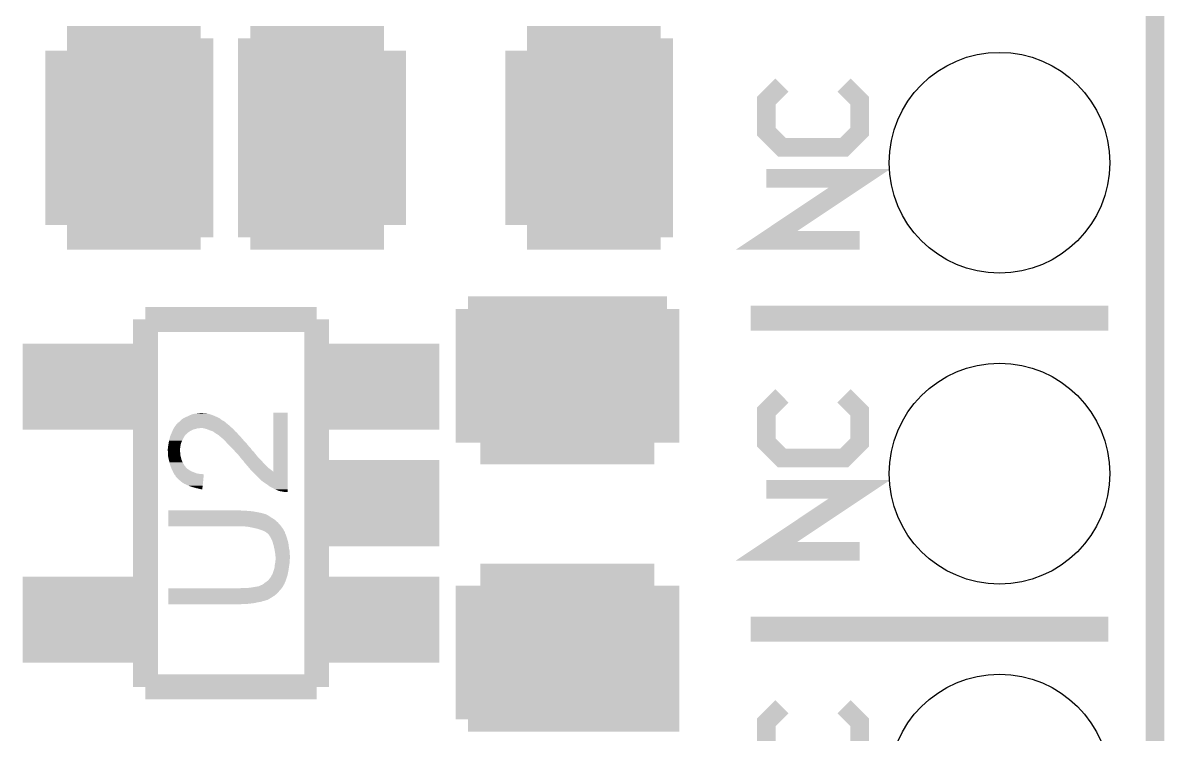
# Model space of a CAD drawing. Extents: x -1.3 to 24.2, y -3.9 to 32.8.
# Drawn here: x 14.88 to 24.21, y 8.03 to 13.84 of the extents above; entities that cross this region are included whole.
import ezdxf

# ---------------------------------------------------------------- set-up
doc = ezdxf.new("R2010")
doc.units = 0
doc.layers.get('0').update_dxf_attribs({"linetype": 'CONTINUOUS'})
for name, color, linetype in [('USB_SPI_CLICK_V101_GKO', 9, 'CONTINUOUS'), ('USB_SPI_CLICK_V101_GTO', 11, 'CONTINUOUS'), ('USB_SPI_CLICK_V101_GTS', 8, 'CONTINUOUS')]:
    doc.layers.add(name, color=color, linetype=linetype)

# ---------------------------------------------------------------- blocks, each defined once
blk = doc.blocks.new('RECTANGLE_44')
blk.add_solid([(0.5842, 0.7112), (0.5842, -0.7112), (-0.5842, 0.7112), (-0.5842, -0.7112)])
blk = doc.blocks.new('RECTANGLE_86')
blk.add_solid([(0.7112, 0.5842), (0.7112, -0.5842), (-0.7112, 0.5842), (-0.7112, -0.5842)])
blk = doc.blocks.new('RECTANGLE_87')
blk.add_solid([(0.47625, 0.35179), (0.47625, -0.35179), (-0.47625, 0.35179), (-0.47625, -0.35179)])
blk = doc.blocks.new('ROUND_94')
blk.add_circle((0, 0), 0.9017)

msp = doc.modelspace()

# ---------------------------------------------------------------- linework, layer by layer
at = {"layer": 'USB_SPI_CLICK_V101_GKO', "const_width": 0.1524}
msp.add_lwpolyline([(24.13, -1.27), (24.13, 31.73984)], dxfattribs=at)
at = {"layer": 'USB_SPI_CLICK_V101_GTO'}
for points, const_width in [([(15.24, 13.716), (16.3322, 13.716)], 0.2032), ([(16.3322, 12.0904), (16.3322, 13.716)], 0.2032), ([(16.7386, 12.0904), (16.7386, 13.716)], 0.2032), ([(16.7386, 13.716), (17.8308, 13.716)], 0.2032), ([(18.9992, 13.716), (20.0914, 13.716)], 0.2032), ([(20.0914, 12.0904), (20.0914, 13.716)], 0.2032), ([(21.082, 13.335), (20.955, 13.208), (20.955, 12.954), (21.082, 12.827), (21.59, 12.827), (21.717, 12.954), (21.717, 13.208), (21.59, 13.335)], 0.1524), ([(21.717, 12.065), (20.955, 12.065), (21.717, 12.573), (20.955, 12.573)], 0.1524), ([(15.24, 12.0904), (16.3322, 12.0904)], 0.2032), ([(16.7386, 12.0904), (17.8308, 12.0904)], 0.2032), ([(18.9992, 12.0904), (20.0914, 12.0904)], 0.2032), ([(18.5166, 11.5062), (20.1422, 11.5062)], 0.2032), ([(18.5166, 10.414), (18.5166, 11.5062)], 0.2032), ([(20.1422, 10.414), (20.1422, 11.5062)], 0.2032), ([(15.88008, 11.41984), (15.88008, 8.41756)], 0.2032), ([(15.88008, 11.41984), (17.27962, 11.41984)], 0.2032), ([(17.27962, 8.41756), (17.27962, 11.41984)], 0.2032), ([(20.828, 11.43), (23.749, 11.43)], 0.2032), ([(21.082, 10.795), (20.955, 10.668), (20.955, 10.414), (21.082, 10.287), (21.59, 10.287), (21.717, 10.414), (21.717, 10.668), (21.59, 10.795)], 0.1524), ([(21.717, 9.525), (20.955, 9.525), (21.717, 10.033), (20.955, 10.033)], 0.1524), ([(18.5166, 8.1534), (20.1422, 8.1534), (20.1422, 9.2456)], 0.2032), ([(18.5166, 8.1534), (18.5166, 9.2456)], 0.2032), ([(20.828, 8.89), (23.749, 8.89)], 0.2032), ([(15.88008, 8.41756), (17.27962, 8.41756)], 0.2032), ([(21.082, 8.255), (20.955, 8.128), (20.955, 7.874), (21.082, 7.747), (21.59, 7.747), (21.717, 7.874), (21.717, 8.128), (21.59, 8.255)], 0.1524)]:
    msp.add_lwpolyline(points, dxfattribs=dict(at, const_width=const_width))
for points in [[(16.228472, 10.629896), (16.256, 10.642602), (16.44904, 10.629896), (16.415164, 10.642602)], [(16.256, 10.642602), (16.26488, 10.645138), (16.415164, 10.642602), (16.408402, 10.645138)], [(16.26488, 10.645138), (16.273782, 10.64768), (16.408402, 10.645138), (16.398238, 10.64768)], [(16.273782, 10.64768), (16.294102, 10.65022), (16.398238, 10.64768), (16.38808, 10.65022)], [(16.294102, 10.65022), (16.314422, 10.65276), (16.38808, 10.65022), (16.3703, 10.65276)], [(16.314422, 10.65276), (16.334742, 10.6553), (16.355062, 10.65276), (16.344902, 10.6553)], [(16.92656, 10.175284), (16.92658, 10.657818), (17.043382, 10.175284), (17.0434, 10.657818)], [(16.92658, 10.657818), (16.926582, 10.65784), (17.0434, 10.657818), (16.926582, 10.65784)], [(16.1163, 10.538462), (16.123556, 10.54862), (16.581118, 10.538462), (16.57096, 10.54862)], [(16.123556, 10.54862), (16.129, 10.55624), (16.57096, 10.54862), (16.561436, 10.55624)], [(16.129, 10.55624), (16.139582, 10.56894), (16.561436, 10.55624), (16.54556, 10.56894)], [(16.139582, 10.56894), (16.141698, 10.571478), (16.54556, 10.56894), (16.54266, 10.571478)], [(16.141698, 10.571478), (16.14424, 10.574026), (16.54266, 10.571478), (16.539748, 10.574026)], [(16.14424, 10.574026), (16.144256, 10.576564), (16.539748, 10.574026), (16.536848, 10.576564)], [(16.144256, 10.576564), (16.151862, 10.579104), (16.536848, 10.576564), (16.533944, 10.579104)], [(16.151862, 10.579104), (16.15948, 10.58672), (16.533944, 10.579104), (16.52524, 10.58672)], [(16.15948, 10.58672), (16.164562, 10.5918), (16.52524, 10.58672), (16.516096, 10.5918)], [(16.164562, 10.5918), (16.174714, 10.599418), (16.516096, 10.5918), (16.502382, 10.599418)], [(16.174714, 10.599418), (16.17472, 10.599422), (16.502382, 10.599418), (16.502378, 10.599422)], [(16.17472, 10.599422), (16.182342, 10.607042), (16.502378, 10.599422), (16.493234, 10.607042)], [(16.182342, 10.607042), (16.190806, 10.61212), (16.493234, 10.607042), (16.487138, 10.61212)], [(16.190806, 10.61212), (16.195042, 10.61466), (16.487138, 10.61212), (16.48206, 10.61466)], [(16.195042, 10.61466), (16.206216, 10.61974), (16.48206, 10.61466), (16.4719, 10.61974)], [(16.206216, 10.61974), (16.217392, 10.62482), (16.4719, 10.61974), (16.4592, 10.62482)], [(16.217392, 10.62482), (16.22298, 10.62736), (16.4592, 10.62482), (16.451584, 10.62736)], [(16.22298, 10.62736), (16.228472, 10.629896), (16.451584, 10.62736), (16.44904, 10.629896)], [(16.07312, 10.42924), (16.081246, 10.459718), (16.1798, 10.42924), (16.19504, 10.459718)], [(16.081246, 10.459718), (16.08328, 10.467342), (16.19504, 10.459718), (16.200756, 10.467342)], [(16.08328, 10.467342), (16.084366, 10.46988), (16.200756, 10.467342), (16.20266, 10.46988)], [(16.084366, 10.46988), (16.08763, 10.477496), (16.20266, 10.46988), (16.20774, 10.477496)], [(16.08763, 10.477496), (16.08872, 10.480038), (16.20774, 10.477496), (16.212816, 10.480038)], [(16.08872, 10.480038), (16.09634, 10.497818), (16.212816, 10.480038), (16.230598, 10.497818)], [(16.09634, 10.497818), (16.101784, 10.51052), (16.230598, 10.497818), (16.250922, 10.51052)], [(16.101784, 10.51052), (16.106138, 10.52068), (16.250922, 10.51052), (16.271238, 10.52068)], [(16.106138, 10.52068), (16.10614, 10.520682), (16.271238, 10.52068), (16.271244, 10.520682)], [(16.10614, 10.520682), (16.109042, 10.525762), (16.271244, 10.520682), (16.29156, 10.525762)], [(16.109042, 10.525762), (16.111942, 10.530838), (16.29156, 10.525762), (16.306798, 10.530838)], [(16.111942, 10.530838), (16.111944, 10.53084), (16.306798, 10.530838), (16.319498, 10.53084)], [(16.111944, 10.53084), (16.113396, 10.53338), (16.319498, 10.53084), (16.329658, 10.53338)], [(16.113396, 10.53338), (16.116298, 10.53846), (16.58874, 10.53338), (16.58112, 10.53846)], [(16.116298, 10.53846), (16.1163, 10.538462), (16.58112, 10.53846), (16.581118, 10.538462)], [(16.332222, 10.533378), (16.332202, 10.53338), (16.588742, 10.533378), (16.58874, 10.53338)], [(16.357598, 10.53084), (16.332222, 10.533378), (16.59128, 10.53084), (16.588742, 10.533378)], [(16.383002, 10.52322), (16.357598, 10.53084), (16.5989, 10.52322), (16.59128, 10.53084)], [(16.395706, 10.518138), (16.383002, 10.52322), (16.603982, 10.518138), (16.5989, 10.52322)], [(16.4084, 10.51306), (16.395706, 10.518138), (16.608046, 10.51306), (16.603982, 10.518138)], [(16.431258, 10.50544), (16.4084, 10.51306), (16.614142, 10.50544), (16.608046, 10.51306)], [(16.431262, 10.505438), (16.431258, 10.50544), (16.614142, 10.505438), (16.614142, 10.50544)], [(16.445488, 10.495278), (16.431262, 10.505438), (16.626842, 10.495278), (16.614142, 10.505438)], [(16.44904, 10.49274), (16.445488, 10.495278), (16.628958, 10.49274), (16.626842, 10.495278)], [(16.464278, 10.482582), (16.44904, 10.49274), (16.637422, 10.482582), (16.628958, 10.49274)], [(16.469356, 10.480042), (16.464278, 10.482582), (16.639538, 10.480042), (16.637422, 10.482582)], [(16.474426, 10.477506), (16.469356, 10.480042), (16.642074, 10.477506), (16.639538, 10.480042)], [(16.47444, 10.474982), (16.474426, 10.477506), (16.644598, 10.474982), (16.642074, 10.477506)], [(16.476974, 10.47496), (16.47444, 10.474982), (16.64462, 10.47496), (16.644598, 10.474982)], [(16.48612, 10.46734), (16.476974, 10.47496), (16.65224, 10.46734), (16.64462, 10.47496)], [(16.50746, 10.44956), (16.48612, 10.46734), (16.66748, 10.44956), (16.65224, 10.46734)], [(16.52524, 10.434322), (16.50746, 10.44956), (16.68054, 10.434322), (16.66748, 10.44956)], [(16.06296, 10.363202), (16.0655, 10.373362), (16.1635, 10.363202), (16.164348, 10.373362)], [(16.06296, 10.347962), (16.06296, 10.363202), (16.16223, 10.347962), (16.1635, 10.363202)], [(16.0655, 10.383522), (16.068886, 10.403838), (16.165944, 10.383522), (16.16964, 10.403838)], [(16.0655, 10.375902), (16.0655, 10.383522), (16.16456, 10.375902), (16.165944, 10.383522)], [(16.0655, 10.373362), (16.0655, 10.375902), (16.164348, 10.373362), (16.16456, 10.375902)], [(16.068886, 10.403838), (16.072272, 10.42416), (16.16964, 10.403838), (16.17726, 10.42416)], [(16.072272, 10.42416), (16.07312, 10.42924), (16.17726, 10.42416), (16.1798, 10.42924)], [(16.52742, 10.43178), (16.52524, 10.434322), (16.682718, 10.43178), (16.68054, 10.434322)], [(16.54048, 10.41654), (16.52742, 10.43178), (16.697958, 10.41654), (16.682718, 10.43178)], [(16.545562, 10.411458), (16.54048, 10.41654), (16.70304, 10.411458), (16.697958, 10.41654)], [(16.56842, 10.3886), (16.545562, 10.411458), (16.72082, 10.3886), (16.70304, 10.411458)], [(16.57604, 10.38098), (16.56842, 10.3886), (16.727594, 10.38098), (16.72082, 10.3886)], [(16.590192, 10.36574), (16.57604, 10.38098), (16.74114, 10.36574), (16.727594, 10.38098)], [(16.59255, 10.3632), (16.590192, 10.36574), (16.74368, 10.3632), (16.74114, 10.36574)], [(16.606704, 10.347958), (16.59255, 10.3632), (16.753842, 10.347958), (16.74368, 10.3632)], [(16.063244, 10.345422), (16.06296, 10.347962), (16.16202, 10.345422), (16.16223, 10.347962)], [(16.06409, 10.337796), (16.063244, 10.345422), (16.162022, 10.337796), (16.16202, 10.345422)], [(16.064654, 10.332716), (16.06409, 10.337796), (16.16456, 10.332716), (16.162022, 10.337796)], [(16.0655, 10.3251), (16.064654, 10.332716), (16.16456, 10.3251), (16.16456, 10.332716)], [(16.0655, 10.314938), (16.0655, 10.3251), (16.16456, 10.314938), (16.16456, 10.3251)], [(16.0655, 10.299702), (16.0655, 10.314938), (16.16837, 10.299702), (16.16456, 10.314938)], [(16.07058, 10.27684), (16.0655, 10.299702), (16.174086, 10.27684), (16.16837, 10.299702)], [(16.071216, 10.274298), (16.07058, 10.27684), (16.17472, 10.274298), (16.174086, 10.27684)], [(16.07693, 10.25144), (16.071216, 10.274298), (16.18488, 10.25144), (16.17472, 10.274298)], [(16.60906, 10.34542), (16.606704, 10.347958), (16.757226, 10.34542), (16.753842, 10.347958)], [(16.613416, 10.340338), (16.60906, 10.34542), (16.764002, 10.340338), (16.757226, 10.34542)], [(16.622124, 10.33018), (16.613416, 10.340338), (16.77162, 10.33018), (16.764002, 10.340338)], [(16.6243, 10.32764), (16.622124, 10.33018), (16.773596, 10.32764), (16.77162, 10.33018)], [(16.639542, 10.312398), (16.6243, 10.32764), (16.785452, 10.312398), (16.773596, 10.32764)], [(16.643774, 10.30732), (16.639542, 10.312398), (16.7894, 10.30732), (16.785452, 10.312398)], [(16.65224, 10.29716), (16.643774, 10.30732), (16.798432, 10.29716), (16.7894, 10.30732)], [(16.6624, 10.28446), (16.65224, 10.29716), (16.80972, 10.28446), (16.798432, 10.29716)], [(16.67002, 10.274302), (16.6624, 10.28446), (16.819878, 10.274302), (16.80972, 10.28446)], [(16.682714, 10.261606), (16.67002, 10.274302), (16.832574, 10.261606), (16.819878, 10.274302)], [(16.682716, 10.2616), (16.682714, 10.261606), (16.83258, 10.2616), (16.832574, 10.261606)], [(16.68272, 10.259066), (16.682716, 10.2616), (16.834798, 10.259066), (16.83258, 10.2616)], [(16.08074, 10.2362), (16.07693, 10.25144), (16.193348, 10.2362), (16.18488, 10.25144)], [(16.082916, 10.228582), (16.08074, 10.2362), (16.19758, 10.228582), (16.193348, 10.2362)], [(16.085818, 10.21842), (16.082916, 10.228582), (16.205484, 10.21842), (16.19758, 10.228582)], [(16.091264, 10.20572), (16.085818, 10.21842), (16.215362, 10.20572), (16.205484, 10.21842)], [(16.092352, 10.20318), (16.091264, 10.20572), (16.2179, 10.20318), (16.215362, 10.20572)], [(16.09344, 10.20064), (16.092352, 10.20318), (16.22171, 10.20064), (16.2179, 10.20318)], [(16.09471, 10.1981), (16.09344, 10.20064), (16.22552, 10.1981), (16.22171, 10.20064)], [(16.098522, 10.190478), (16.09471, 10.1981), (16.235682, 10.190478), (16.22552, 10.1981)], [(16.10106, 10.1854), (16.098522, 10.190478), (16.24457, 10.1854), (16.235682, 10.190478)], [(16.103092, 10.18032), (16.10106, 10.1854), (16.25346, 10.18032), (16.24457, 10.1854)], [(16.10614, 10.1727), (16.103092, 10.18032), (16.27124, 10.1727), (16.25346, 10.18032)], [(16.10614, 10.172698), (16.10614, 10.1727), (16.271246, 10.172698), (16.27124, 10.1727)], [(16.112236, 10.16254), (16.10614, 10.172698), (16.296642, 10.16254), (16.271246, 10.172698)], [(16.697964, 10.24128), (16.68272, 10.259066), (16.850358, 10.24128), (16.834798, 10.259066)], [(16.7132, 10.2235), (16.697964, 10.24128), (16.868142, 10.2235), (16.850358, 10.24128)], [(16.726096, 10.20826), (16.7132, 10.2235), (16.883382, 10.20826), (16.868142, 10.2235)], [(16.738992, 10.19302), (16.726096, 10.20826), (16.9037, 10.19302), (16.883382, 10.20826)], [(16.74114, 10.19048), (16.738992, 10.19302), (16.906974, 10.19048), (16.9037, 10.19302)], [(16.756336, 10.175284), (16.74114, 10.19048), (16.92656, 10.175284), (16.906974, 10.19048)], [(16.830038, 10.101582), (16.756336, 10.175284), (17.04338, 10.101582), (17.043382, 10.175284)], [(16.11376, 10.159998), (16.112236, 10.16254), (16.311892, 10.159998), (16.296642, 10.16254)], [(16.11503, 10.15746), (16.11376, 10.159998), (16.327118, 10.15746), (16.311892, 10.159998)], [(16.116312, 10.154898), (16.11503, 10.15746), (16.357598, 10.154898), (16.327118, 10.15746)], [(16.118838, 10.149844), (16.116312, 10.154898), (16.35707, 10.149844), (16.357598, 10.154898)], [(16.126456, 10.142222), (16.118838, 10.149844), (16.356274, 10.142222), (16.35707, 10.149844)], [(16.129, 10.134604), (16.126456, 10.142222), (16.35548, 10.134604), (16.356274, 10.142222)], [(16.151862, 10.111738), (16.129, 10.134604), (16.353094, 10.111738), (16.35548, 10.134604)], [(16.182342, 10.08634), (16.151862, 10.111738), (16.350444, 10.08634), (16.353094, 10.111738)], [(16.200122, 10.07618), (16.182342, 10.08634), (16.349384, 10.07618), (16.350444, 10.08634)], [(16.233142, 10.06094), (16.200122, 10.07618), (16.347794, 10.06094), (16.349384, 10.07618)], [(16.85544, 10.0838), (16.830038, 10.101582), (17.04338, 10.0838), (17.04338, 10.101582)], [(16.8783, 10.06856), (16.85544, 10.0838), (17.043378, 10.06856), (17.04338, 10.0838)], [(16.2687, 10.048242), (16.233142, 10.06094), (16.34647, 10.048242), (16.347794, 10.06094)], [(16.28394, 10.0457), (16.2687, 10.048242), (16.346204, 10.0457), (16.34647, 10.048242)], [(16.29918, 10.040622), (16.28394, 10.0457), (16.345674, 10.040622), (16.346204, 10.0457)], [(16.31188, 10.03808), (16.29918, 10.040622), (16.34541, 10.03808), (16.345674, 10.040622)], [(16.332198, 10.033), (16.31188, 10.03808), (16.34488, 10.033), (16.34541, 10.03808)], [(16.89862, 10.053322), (16.8783, 10.06856), (17.043378, 10.053322), (17.043378, 10.06856)], [(16.91894, 10.04316), (16.89862, 10.053322), (17.043378, 10.04316), (17.043378, 10.053322)], [(16.936718, 10.033), (16.91894, 10.04316), (17.043378, 10.033), (17.043378, 10.04316)], [(16.94942, 10.02792), (16.936718, 10.033), (17.043378, 10.02792), (17.043378, 10.033)], [(16.957036, 10.02538), (16.94942, 10.02792), (17.043378, 10.02538), (17.043378, 10.02792)], [(16.959578, 10.022844), (16.957036, 10.02538), (17.043378, 10.022844), (17.043378, 10.02538)], [(16.974818, 10.017762), (16.959578, 10.022844), (17.043378, 10.017762), (17.043378, 10.022844)], [(16.99006, 10.01522), (16.974818, 10.017762), (17.043378, 10.01522), (17.043378, 10.017762)], [(17.015458, 10.01014), (16.99006, 10.01522), (17.043378, 10.01014), (17.043378, 10.01522)], [(16.068048, 9.781538), (16.06805, 9.79678), (16.939262, 9.781538), (16.9164, 9.79678)], [(16.06805, 9.79678), (16.068052, 9.80948), (16.9164, 9.79678), (16.89608, 9.80948)], [(16.068052, 9.80948), (16.068054, 9.819638), (16.89608, 9.80948), (16.880842, 9.819638)], [(16.068054, 9.824718), (16.068056, 9.827256), (16.870684, 9.824718), (16.868142, 9.827256)], [(16.068054, 9.819638), (16.068054, 9.824718), (16.880842, 9.819638), (16.870684, 9.824718)], [(16.068056, 9.827256), (16.068058, 9.83742), (16.868142, 9.827256), (16.83258, 9.83742)], [(16.068058, 9.84504), (16.06806, 9.85266), (16.79448, 9.84504), (16.753842, 9.85266)], [(16.068058, 9.83742), (16.068058, 9.84504), (16.83258, 9.83742), (16.79448, 9.84504)], [(16.06806, 9.85774), (16.068062, 9.86028), (16.667482, 9.85774), (16.654782, 9.86028)], [(16.06806, 9.8552), (16.06806, 9.85774), (16.715738, 9.8552), (16.700502, 9.85774)], [(16.06806, 9.85266), (16.06806, 9.8552), (16.753842, 9.85266), (16.715738, 9.8552)], [(16.06804, 9.735822), (16.068044, 9.76122), (16.984978, 9.735822), (16.96212, 9.76122)], [(16.06804, 9.730762), (16.06804, 9.735822), (16.988774, 9.730762), (16.984978, 9.735822)], [(16.664942, 9.73074), (16.06804, 9.730762), (16.98879, 9.73074), (16.988774, 9.730762)], [(16.068044, 9.76122), (16.068048, 9.781538), (16.96212, 9.76122), (16.939262, 9.781538)], [(16.69542, 9.7282), (16.664942, 9.73074), (16.990694, 9.7282), (16.98879, 9.73074)], [(16.720822, 9.72566), (16.69542, 9.7282), (16.9926, 9.72566), (16.990694, 9.7282)], [(16.74622, 9.72058), (16.720822, 9.72566), (16.99641, 9.72058), (16.9926, 9.72566)], [(16.791942, 9.71042), (16.74622, 9.72058), (17.004028, 9.71042), (16.99641, 9.72058)], [(16.80972, 9.70534), (16.791942, 9.71042), (17.007838, 9.70534), (17.004028, 9.71042)], [(16.809734, 9.705336), (16.80972, 9.70534), (17.00784, 9.705336), (17.007838, 9.70534)], [(16.81736, 9.702794), (16.809734, 9.705336), (17.007846, 9.702794), (17.00784, 9.705336)], [(16.824962, 9.70026), (16.81736, 9.702794), (17.010376, 9.70026), (17.007846, 9.702794)], [(16.824978, 9.700254), (16.824962, 9.70026), (17.01038, 9.700254), (17.010376, 9.70026)], [(16.831328, 9.697714), (16.824978, 9.700254), (17.010384, 9.697714), (17.01038, 9.700254)], [(16.85036, 9.6901), (16.831328, 9.697714), (17.01546, 9.6901), (17.010384, 9.697714)], [(16.850364, 9.690098), (16.85036, 9.6901), (17.01546, 9.690098), (17.01546, 9.6901)], [(16.857978, 9.685022), (16.850364, 9.690098), (17.018, 9.685022), (17.01546, 9.690098)], [(16.868136, 9.679942), (16.857978, 9.685022), (17.02054, 9.679942), (17.018, 9.685022)], [(16.868142, 9.679938), (16.868136, 9.679942), (17.020542, 9.679938), (17.02054, 9.679942)], [(16.87322, 9.674862), (16.868142, 9.679938), (17.021812, 9.674862), (17.020542, 9.679938)], [(16.878296, 9.672322), (16.87322, 9.674862), (17.022446, 9.672322), (17.021812, 9.674862)], [(16.88084, 9.66978), (16.878296, 9.672322), (17.02308, 9.66978), (17.022446, 9.672322)], [(16.880842, 9.669778), (16.88084, 9.66978), (17.02308, 9.669778), (17.02308, 9.66978)], [(16.88897, 9.659618), (16.880842, 9.669778), (17.02816, 9.659618), (17.02308, 9.669778)], [(16.891, 9.65708), (16.88897, 9.659618), (17.029008, 9.65708), (17.02816, 9.659618)], [(16.901158, 9.641842), (16.891, 9.65708), (17.034086, 9.641842), (17.029008, 9.65708)], [(16.90751, 9.62914), (16.901158, 9.641842), (17.03832, 9.62914), (17.034086, 9.641842)], [(16.9164, 9.61136), (16.90751, 9.62914), (17.0434, 9.61136), (17.03832, 9.62914)], [(16.921872, 9.593578), (16.9164, 9.61136), (17.04848, 9.593578), (17.0434, 9.61136)], [(16.92656, 9.578338), (16.921872, 9.593578), (17.050386, 9.578338), (17.04848, 9.593578)], [(16.927732, 9.57326), (16.92656, 9.578338), (17.05102, 9.57326), (17.050386, 9.578338)], [(16.933008, 9.5504), (16.927732, 9.57326), (17.05356, 9.5504), (17.05102, 9.57326)], [(16.93418, 9.54532), (16.933008, 9.5504), (17.05469, 9.54532), (17.05356, 9.5504)], [(16.937144, 9.52754), (16.93418, 9.54532), (17.05864, 9.52754), (17.05469, 9.54532)], [(16.93926, 9.51484), (16.937144, 9.52754), (17.05931, 9.51484), (17.05864, 9.52754)], [(16.9418, 9.502142), (16.93926, 9.51484), (17.059978, 9.502142), (17.05931, 9.51484)], [(16.937736, 9.41578), (16.940782, 9.431018), (17.0561, 9.41578), (17.05864, 9.431018)], [(16.940782, 9.431018), (16.9418, 9.4361), (17.05864, 9.431018), (17.05864, 9.4361)], [(16.9418, 9.489444), (16.9418, 9.502142), (17.060646, 9.489444), (17.059978, 9.502142)], [(16.944338, 9.481822), (16.9418, 9.489444), (17.061048, 9.481822), (17.060646, 9.489444)], [(16.9418, 9.4361), (16.943492, 9.456418), (17.05864, 9.4361), (17.05864, 9.456418)], [(16.943492, 9.456418), (16.94434, 9.466578), (17.05864, 9.456418), (17.06118, 9.466578)], [(16.94434, 9.479282), (16.944338, 9.481822), (17.06118, 9.479282), (17.061048, 9.481822)], [(16.94434, 9.466578), (16.94434, 9.479282), (17.06118, 9.466578), (17.06118, 9.479282)], [(16.91132, 9.326884), (16.911326, 9.329426), (17.040858, 9.326884), (17.041366, 9.329426)], [(16.911326, 9.329426), (16.9164, 9.334504), (17.041366, 9.329426), (17.042382, 9.334504)], [(16.9164, 9.334504), (16.921482, 9.3472), (17.042382, 9.334504), (17.044922, 9.3472)], [(16.921482, 9.3472), (16.92656, 9.36498), (17.044922, 9.3472), (17.04848, 9.36498)], [(16.92656, 9.36498), (16.93418, 9.385302), (17.04848, 9.36498), (17.051606, 9.385302)], [(16.93418, 9.385302), (16.935448, 9.398), (17.051606, 9.385302), (17.05356, 9.398)], [(16.935448, 9.398), (16.93672, 9.4107), (17.05356, 9.398), (17.055374, 9.4107)], [(16.93672, 9.4107), (16.937736, 9.41578), (17.055374, 9.4107), (17.0561, 9.41578)], [(16.73352, 9.22782), (16.79448, 9.23798), (16.996834, 9.22782), (17.003606, 9.23798)], [(16.79448, 9.23798), (16.807162, 9.240518), (17.003606, 9.23798), (17.005298, 9.240518)], [(16.807162, 9.240518), (16.807182, 9.240522), (17.005298, 9.240518), (17.0053, 9.240522)], [(16.807182, 9.240522), (16.81988, 9.245604), (17.0053, 9.240522), (17.00784, 9.245604)], [(16.81988, 9.245604), (16.822424, 9.24814), (17.00784, 9.245604), (17.009108, 9.24814)], [(16.822424, 9.24814), (16.830028, 9.250676), (17.009108, 9.24814), (17.010378, 9.250676)], [(16.830028, 9.250676), (16.83004, 9.25068), (17.010378, 9.250676), (17.01038, 9.25068)], [(16.83004, 9.25068), (16.83512, 9.25322), (17.01038, 9.25068), (17.012918, 9.25322)], [(16.83512, 9.25322), (16.8402, 9.25576), (17.012918, 9.25322), (17.014006, 9.25576)], [(16.8402, 9.25576), (16.8529, 9.26592), (17.014006, 9.25576), (17.01836, 9.26592)], [(16.8529, 9.26592), (16.86814, 9.27608), (17.01836, 9.26592), (17.022714, 9.27608)], [(16.86814, 9.27608), (16.883382, 9.28878), (17.022714, 9.27608), (17.028158, 9.28878)], [(16.883382, 9.288782), (16.89862, 9.306562), (17.02816, 9.288782), (17.034086, 9.306562)], [(16.883382, 9.28878), (16.883382, 9.288782), (17.028158, 9.28878), (17.02816, 9.288782)], [(16.89862, 9.306562), (16.911316, 9.32688), (17.034086, 9.306562), (17.040858, 9.32688)], [(16.911316, 9.32688), (16.91132, 9.326884), (17.040858, 9.32688), (17.040858, 9.326884)], [(16.068046, 9.12876), (16.068048, 9.14654), (16.878296, 9.12876), (16.90878, 9.14654)], [(16.068048, 9.14654), (16.068052, 9.16432), (16.90878, 9.14654), (16.936718, 9.16432)], [(16.068052, 9.16432), (16.068054, 9.18464), (16.936718, 9.16432), (16.95958, 9.18464)], [(16.068054, 9.18464), (16.068062, 9.22274), (16.95958, 9.18464), (16.992918, 9.22274)], [(16.652242, 9.22274), (16.662394, 9.225278), (16.992918, 9.22274), (16.99514, 9.225278)], [(16.662394, 9.225278), (16.662402, 9.22528), (16.99514, 9.225278), (16.99514, 9.22528)], [(16.70304, 9.22528), (16.73352, 9.22782), (16.99514, 9.22528), (16.996834, 9.22782)], [(16.06804, 9.10336), (16.068042, 9.10844), (16.776698, 9.10336), (16.794478, 9.10844)], [(16.06804, 9.09828), (16.06804, 9.10336), (16.73606, 9.09828), (16.776698, 9.10336)], [(16.06804, 9.09574), (16.06804, 9.09828), (16.713198, 9.09574), (16.73606, 9.09828)], [(16.06804, 9.093222), (16.06804, 9.09574), (16.660102, 9.093222), (16.6878, 9.09574)], [(16.659862, 9.0932), (16.06804, 9.093222), (16.659862, 9.0932), (16.660102, 9.093222)], [(16.068042, 9.11352), (16.068044, 9.118598), (16.827498, 9.11352), (16.840198, 9.118598)], [(16.068042, 9.11098), (16.068042, 9.11352), (16.81226, 9.11098), (16.827498, 9.11352)], [(16.068042, 9.10844), (16.068042, 9.11098), (16.794478, 9.10844), (16.81226, 9.11098)], [(16.068044, 9.12622), (16.068046, 9.128758), (16.868138, 9.12622), (16.873216, 9.128758)], [(16.068044, 9.12114), (16.068044, 9.12622), (16.852898, 9.12114), (16.868138, 9.12622)], [(16.068044, 9.118598), (16.068044, 9.12114), (16.840198, 9.118598), (16.852898, 9.12114)], [(16.068046, 9.128758), (16.068046, 9.12876), (16.873216, 9.128758), (16.878296, 9.12876)]]:
    msp.add_solid(points, dxfattribs=at)

# ---------------------------------------------------------------- block references
at = {"layer": 'USB_SPI_CLICK_V101_GTS'}
for name, p in [('RECTANGLE_44', (15.6464, 12.9032)), ('RECTANGLE_44', (17.4244, 12.9032)), ('RECTANGLE_44', (19.4056, 12.9032)), ('ROUND_94', (22.86, 12.7)), ('RECTANGLE_86', (19.3294, 10.8204)), ('RECTANGLE_87', (15.3543, 10.8712)), ('RECTANGLE_87', (17.8054, 10.8712)), ('ROUND_94', (22.86, 10.16)), ('RECTANGLE_87', (17.8054, 9.9187)), ('RECTANGLE_86', (19.3294, 8.8392)), ('RECTANGLE_87', (15.3543, 8.9662)), ('RECTANGLE_87', (17.8054, 8.9662)), ('ROUND_94', (22.86, 7.62))]:
    msp.add_blockref(name, p, dxfattribs=at)

doc.saveas('drawing.dxf')
